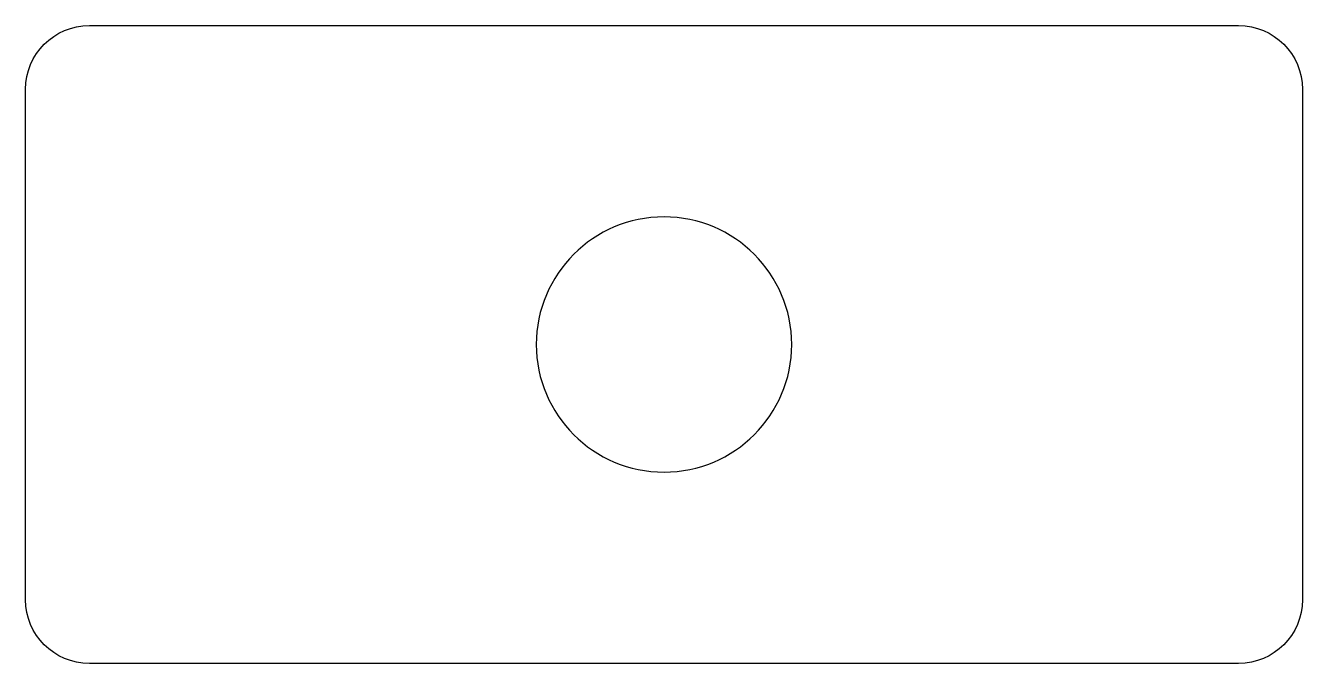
# Model space of a CAD drawing. Header units: millimetres. Extents: x -200 to 0, y 0 to 100.
import ezdxf

# ---------------------------------------------------------------- set-up
doc = ezdxf.new("R2010")
doc.units = ezdxf.units.MM

msp = doc.modelspace()

# ---------------------------------------------------------------- linework, layer by layer
at = {"layer": 'DIL'}
for p, q in [((-190, 100), (-10, 100)), ((-200, 10), (-200, 90)), ((0, 90), (0, 10)), ((-10, 0), (-190, 0))]:
    msp.add_line(p, q, dxfattribs=at)
at = {"layer": 'DIL', "extrusion": (0, 0, -1)}
msp.add_circle((100, 50), 20, dxfattribs=at)
for centre, start, end in [((190, 90), 0, 90), ((10, 90), 90, 180), ((10, 10), 180, 270), ((190, 10), 270, 360)]:
    msp.add_arc(centre, 10, start, end, dxfattribs=at)

doc.saveas('drawing.dxf')
